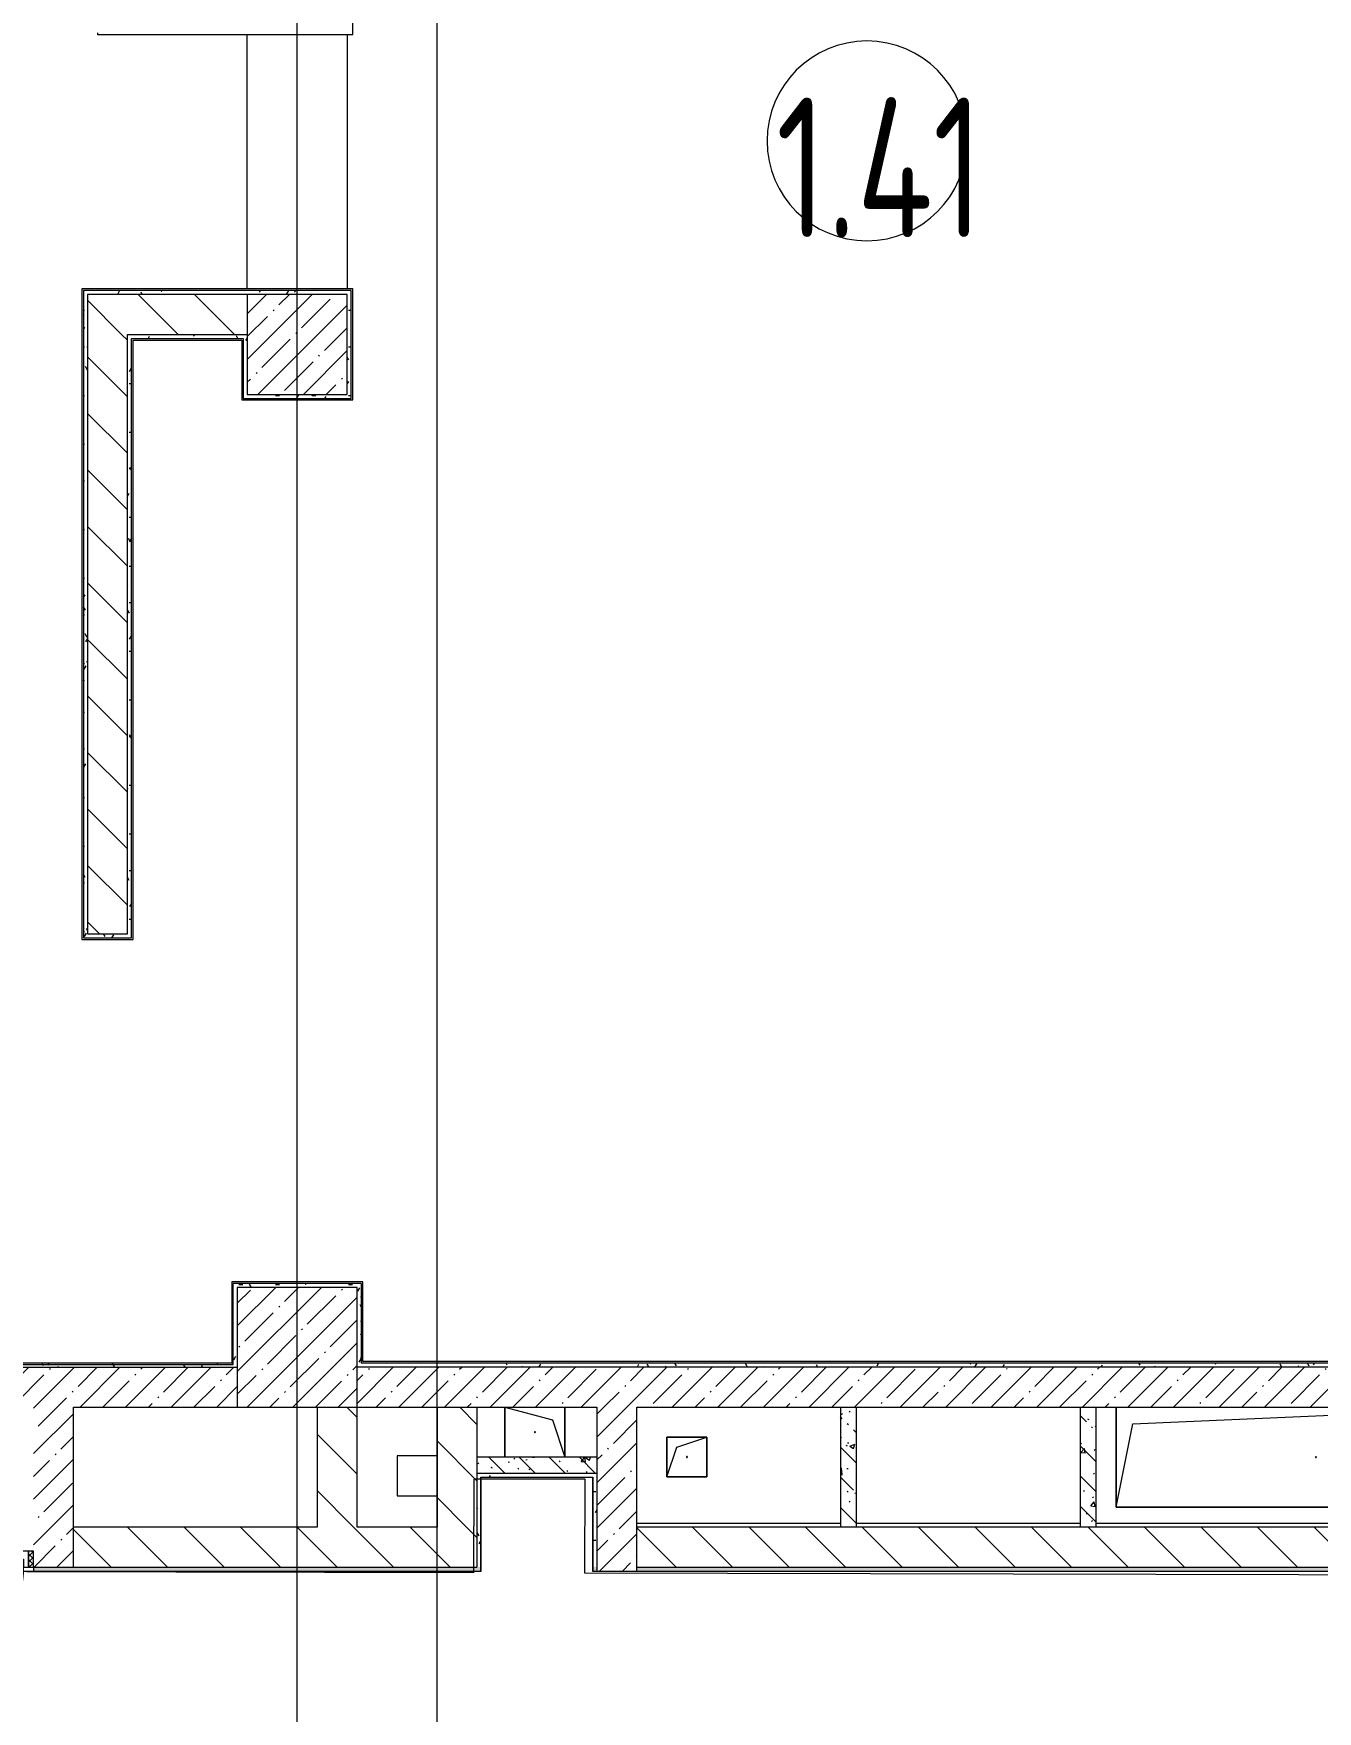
# Model space of a CAD drawing. Header units: millimetres. Extents: x -249154 to 415037, y -45458 to 354837.
# Drawn here: x 59205 to 65632, y 10041 to 18440 of the extents above; entities that cross this region are included whole.
import ezdxf

# ---------------------------------------------------------------- set-up
doc = ezdxf.new("R2010")
doc.units = ezdxf.units.MM
for name, color, linetype, lineweight in [('A-AREA-BNDY', 7, 'Continuous', 5), ('A-AREA-IDEN', 7, 'Continuous', 9), ('A-DOOR-2', 7, 'Continuous', 5), ('A-DOOR-FRAM-2', 7, 'Continuous', 5), ('A-FLOR', 7, 'Continuous', 9), ('A-GENM', 7, 'Continuous', 9), ('A-WALL', 7, 'Continuous', 5), ('I-WALL', 7, 'Continuous', 5), ('S-COLS', 7, 'Continuous', 9), ('S-COLS-1', 7, 'Continuous', 5), ('Оси', 7, 'Continuous', 9)]:
    doc.layers.add(name, color=color, linetype=linetype, lineweight=lineweight)
for name, color, linetype, lineweight, true_color in [('A-DOOR-1', 7, 'Continuous', 5, 0xc0c0c0), ('A-DOOR-FRAM-1', 7, 'Continuous', 5, 0xc0c0c0), ('A-WALL-1', 9, 'Continuous', 5, 0x808080), ('A-WALL-FNSH-1', 9, 'Continuous', 5, 0x808080)]:
    doc.layers.add(name, color=color, linetype=linetype, lineweight=lineweight, true_color=true_color)
doc.styles.add('СПДС', font='ГОСТ тип А.ttf', dxfattribs={"width": 0.9})
pattern_1 = [(45, (64.7, -136.06), (-114.04925, 114.04925), []), (45, (178.75, -136.06), (-114.04925, 114.04925), [201.612, -40.322, 6.706, -33.617])]
pattern_2 = [(135, (64.7, -136.06), (-150.8683, -150.8683), [213.36, -35.56, 7.112, -35.56]), (135, (64.7, 14.71), (-150.8683, -150.8683), []), (50, (64.7, -136.06), (255.0577, -22.3145), [26.67, -293.37]), (355, (64.7, -136.06), (-49.3404, 267.4791), [21.336, -234.696]), (100.451, (85.96, -137.92), (205.7195, 245.1636), [22.666, -249.326]), (46.184, (64.7, -64.94), (379.511, -58.86), [40.005, -440.055]), (96.636, (96.33, -69.85), (332.3634, 346.399), [33.999, -373.989]), (351.184, (64.7, -64.94), (332.3669, 346.3953), [32.004, -352.044]), (21, (100.26, -82.72), (212.2602, -143.1711), [26.67, -293.37]), (326, (100.26, -82.72), (86.5224, 257.8632), [21.336, -234.696]), (71.451, (117.95, -94.65), (298.78395, 114.6901), [22.666, -249.326]), (37.5, (64.7, -136.06), (4.32385, 118.37751), [6.706, -225.146, 6.706, -231.546, -235.585]), (37.5, (64.7, -136.06), (4.32385, 118.37751), [-470.103, 6.706, -228.879]), (7.5, (64.7, -136.06), (93.54758, 140.2533), [6.706, -129.134, 6.706, -219.812, -89.789]), (7.5, (64.7, -136.06), (93.54758, 140.2533), [-362.356, 6.706, -83.083]), (327.5, (-14.6, -136.06), (189.82734, -8.02019), [6.706, -82.194, 6.706, -270.662, -368.046]), (327.5, (-14.6, -136.06), (189.82734, -8.02019), [-366.268, 6.706, -361.34]), (317.5, (-50.16, -136.06), (207.38114, 35.59764), [6.706, -108.864, 6.706, -177.495, -261.366]), (317.5, (-50.16, -136.06), (207.38114, 35.59764), [-299.771, 6.706, -254.66])]
pattern_3 = [(135, (64.7, -136.06), (-141.42136, -141.42136), [])]
pattern_4 = [(0, (64.7, -136.06), (243.84, 60.96), [20.117, -162.763, 20.117, -162.763, -975.36]), (0, (64.7, -136.06), (243.84, 60.96), [-365.76, 20.117, -345.643, 20.117, -162.763, -426.72]), (0, (64.7, -136.06), (243.84, 60.96), [-914.4, 20.117, -101.803, 20.117, -284.683]), (120, (156.14, -105.58), (-174.71291, 180.691634), [20.117, -162.763, 20.117, -162.763, -975.36]), (120, (156.14, -105.58), (-174.71291, 180.691634), [-365.76, 20.117, -345.643, 20.117, -162.763, -426.72]), (120, (156.14, -105.58), (-174.71291, 180.691634), [-914.4, 20.117, -101.803, 20.117, -284.683]), (240, (186.62, 16.34), (-69.12709, -241.651634), [20.117, -162.763, 20.117, -162.763, -975.36]), (240, (186.62, 16.34), (-69.12709, -241.651634), [-365.76, 20.117, -345.643, 20.117, -162.763, -426.72]), (240, (186.62, 16.34), (-69.12709, -241.651634), [-914.4, 20.117, -101.803, 20.117, -284.683])]

# ---------------------------------------------------------------- blocks, each defined once
blk = doc.blocks.new('BSC_Колонна _Прямоугольная - 600х600-V43-Объем проектирования 1 этажа')
at = {"layer": 'S-COLS-1'}
h = blk.add_hatch(dxfattribs=at)
h.set_pattern_fill('FP_69', color=256, style=0, pattern_type=2)
h.set_pattern_definition([(45, (-60460, -12000), (-114.04925, 114.04925), []), (45, (-60345.95, -12000), (-114.04925, 114.04925), [201.613, -40.323, 6.706, -33.617])])
h.paths.add_polyline_path([(208, -300), (300, -300), (300, 300), (-300, 300), (-300, -300), (77.6, -300)])
for p, q in [((300, 300), (-300, 300)), ((-300, 300), (-300, -300)), ((300, -300), (300, 300)), ((-300, -300), (300, -300))]:
    blk.add_line(p, q, dxfattribs=at)
blk = doc.blocks.new('110_Дверь_СКБ_1Ст - д-18 700x2100h_Технический шкаф ЭОМ и СС-23257539-Объем проектирования 1 этажа')
at = {"layer": 'A-DOOR-2'}
h = blk.add_hatch(dxfattribs=at)
h.set_pattern_fill('FP_121', color=256, style=0, pattern_type=2)
h.set_pattern_definition([(135, (1951.41, 164.685), (-14.14214, -14.14214), []), (225, (1951.41, 164.685), (14.14214, -14.14214), [])])
h.paths.add_polyline_path([(337.5, 100), (337.5, 20), (362.5, 20), (362.5, 100)])
at = {"layer": 'A-DOOR-FRAM-2'}
h = blk.add_hatch(dxfattribs=at)
h.set_pattern_fill('FP_122', color=256, style=0, pattern_type=2)
h.set_pattern_definition([(45, (-171.384, 164.685), (-14.1421, 14.1421), []), (135, (-171.384, 164.685), (-14.1421, -14.1421), [])])
h.paths.add_polyline_path([(-337.5, 100), (-337.5, 20), (-312.5, 20), (-312.5, 100)])
at = {"layer": 'A-DOOR-1'}
for p, q in [((312.5, 700), (272.5, 700)), ((272.5, 700), (272.5, 100)), ((312.5, 100), (312.5, 700)), ((272.5, 100), (312.5, 100))]:
    blk.add_line(p, q, dxfattribs=at)
blk.add_arc((312.5, 100), 600, 90, 180, dxfattribs=at)
at = {"layer": 'A-DOOR-FRAM-1'}
for p, q in [((-312.5, 100), (-337.5, 100)), ((-337.5, 100), (-337.5, 20)), ((-287.5, 100), (-312.5, 100)), ((-312.5, 100), (-312.5, 20)), ((-312.5, 20), (-312.5, 100)), ((-287.5, 60), (-287.5, 100)), ((-287.5, 100), (272.5, 100)), ((312.5, 100), (312.5, 60)), ((337.5, 100), (312.5, 100)), ((337.5, 20), (337.5, 100)), ((362.5, 100), (337.5, 100)), ((337.5, 100), (337.5, 20)), ((362.5, 20), (362.5, 100)), ((-337.5, 20), (-312.5, 20)), ((-312.5, 20), (-277.5, 20)), ((-277.5, 60), (-287.5, 60)), ((-277.5, 20), (-277.5, 60)), ((302.5, 20), (-277.5, 20)), ((312.5, 60), (302.5, 60)), ((302.5, 60), (302.5, 20)), ((302.5, 20), (337.5, 20)), ((337.5, 20), (362.5, 20))]:
    blk.add_line(p, q, dxfattribs=at)
blk = doc.blocks.new('GM_Отверстие прямоугольное _в плите_ - Отверстие-21619835-Объем проектирования 1 этажа')
at = {"layer": 'A-GENM'}
for p, q in [((-125, 150), (125, 150)), ((125, 150), (-125, 150)), ((-125, -150), (-62.5, 87.5)), ((-62.5, 87.5), (125, 150)), ((125, -150), (-125, -150)), ((-125, -150), (125, -150))]:
    blk.add_line(p, q, dxfattribs=at)
for start, end in [(360, 180), (180, 360)]:
    blk.add_arc((0, 0), 2.5, start, end, dxfattribs=at)
blk = doc.blocks.new('BSC_Колонна _Прямоугольная - 500х500-V144-Объем проектирования 1 этажа')
at = {"layer": 'S-COLS-1'}
h = blk.add_hatch(dxfattribs=at)
h.set_pattern_fill('FP_148', color=256, style=0, pattern_type=2)
h.set_pattern_definition([(45, (-60460, -17020), (-114.04925, 114.04925), []), (45, (-60345.95, -17020), (-114.04925, 114.04925), [201.613, -40.323, 6.706, -33.617])])
h.paths.add_polyline_path([(250, -250), (250, 250), (-250, 250), (-250, -250), (248.8, -250)])
for p, q in [((250, 250), (-250, 250)), ((-250, 250), (-250, -250)), ((250, -250), (250, 250)), ((-250, -250), (250, -250))]:
    blk.add_line(p, q, dxfattribs=at)
blk = doc.blocks.new('GM_Отверстие прямоугольное _в плите_ - Отверстие-V160-Объем проектирования 1 этажа')
at = {"layer": 'A-GENM'}
for p, q in [((-100, -100), (-100, 100)), ((-100, 100), (100, 100)), ((100, 100), (-100, 100)), ((-100, 100), (-100, -100)), ((-50, 50), (100, 100)), ((100, 100), (100, -100)), ((100, -100), (100, 100)), ((-100, -100), (-50, 50)), ((100, -100), (-100, -100)), ((-100, -100), (100, -100))]:
    blk.add_line(p, q, dxfattribs=at)
for start, end in [(360, 180), (180, 360)]:
    blk.add_arc((0, 0), 2.5, start, end, dxfattribs=at)
blk = doc.blocks.new('GM_Отверстие прямоугольное _в плите_ - Отверстие-21957768-Объем проектирования 1 этажа')
at = {"layer": 'A-GENM'}
for p, q in [((-1000, -250), (-1000, 250)), ((-1000, 250), (-1000, -250)), ((-916.7, 166.7), (1000, 250)), ((-1000, -250), (-916.7, 166.7)), ((1000, -250), (-1000, -250)), ((-1000, -250), (1000, -250))]:
    blk.add_line(p, q, dxfattribs=at)
for start, end in [(360, 180), (180, 360)]:
    blk.add_arc((0, 0), 2.5, start, end, dxfattribs=at)
blk = doc.blocks.new('Марка_Помещения - Номер-25198446-Объем проектирования 1 этажа')
at = {"layer": 'A-AREA-IDEN'}
for start, end in [(360, 180), (180, 360)]:
    blk.add_arc((0, 0), 2.5, start, end, dxfattribs=at)

msp = doc.modelspace()

# ---------------------------------------------------------------- hatches: boundary and pattern name
at = {"layer": 'I-WALL'}
h = msp.add_hatch(dxfattribs=at)
h.set_pattern_fill('FP_191', color=256, style=0, pattern_type=2)
h.set_pattern_definition(pattern_4)
h.paths.add_polyline_path([(59474.7, 13913.9), (59474.7, 17153.9), (59454.7, 17153.9), (59454.7, 13913.9)])
h = msp.add_hatch(dxfattribs=at)
h.set_pattern_fill('FP_191', color=256, style=0, pattern_type=2)
h.set_pattern_definition(pattern_4)
h.paths.add_polyline_path([(60602.3, 17133.9), (60774.7, 17133.9), (60772.9, 17153.9), (59474.7, 17153.9), (59476, 17133.9), (60274.7, 17133.9)])
h = msp.add_hatch(dxfattribs=at)
h.set_pattern_fill('FP_23', color=256, style=0, pattern_type=2)
h.set_pattern_definition(pattern_3)
h.paths.add_polyline_path([(60274.7, 16933.9), (60274.7, 17133.9), (59474.7, 17133.9), (59474.7, 16933.9), (60254.7, 16933.9)])
h = msp.add_hatch(dxfattribs=at)
h.set_pattern_fill('FP_191', color=256, style=0, pattern_type=2)
h.set_pattern_definition(pattern_4)
h.paths.add_polyline_path([(60774.7, 16633.9), (60794.7, 16633.9), (60794.7, 17153.9), (60774.7, 17153.9), (60774.7, 16816.4)])
h = msp.add_hatch(dxfattribs=at)
h.set_pattern_fill('FP_23', color=256, style=0, pattern_type=2)
h.set_pattern_definition(pattern_3)
h.paths.add_polyline_path([(59674.7, 13933.9), (59674.7, 16933.9), (59474.7, 16933.9), (59474.7, 13933.9)])
h = msp.add_hatch(dxfattribs=at)
h.set_pattern_fill('FP_191', color=256, style=0, pattern_type=2)
h.set_pattern_definition(pattern_4)
h.paths.add_polyline_path([(59674.7, 13933.9), (59694.7, 13933.9), (59694.7, 16933.9), (59674.7, 16933.9), (59674.7, 13944)])
h = msp.add_hatch(dxfattribs=at)
h.set_pattern_fill('FP_191', color=256, style=0, pattern_type=2)
h.set_pattern_definition(pattern_4)
h.paths.add_polyline_path([(60254.7, 16913.9), (60274.7, 16913.9), (60274.7, 16933.9), (59694.7, 16933.9), (59694.7, 16913.9), (60246.7, 16913.9)])
h = msp.add_hatch(dxfattribs=at)
h.set_pattern_fill('FP_191', color=256, style=0, pattern_type=2)
h.set_pattern_definition(pattern_4)
h.paths.add_polyline_path([(60254.7, 16613.9), (60274.7, 16613.9), (60274.7, 16913.9), (60254.7, 16913.9), (60254.7, 16633.9)])
h = msp.add_hatch(dxfattribs=at)
h.set_pattern_fill('FP_191', color=256, style=0, pattern_type=2)
h.set_pattern_definition(pattern_4)
h.paths.add_polyline_path([(60774.7, 16613.9), (60794.7, 16613.9), (60794.7, 16633.9), (60274.7, 16633.9), (60274.7, 16613.9)])
h = msp.add_hatch(dxfattribs=at)
h.set_pattern_fill('FP_191', color=256, style=0, pattern_type=2)
h.set_pattern_definition(pattern_4)
h.paths.add_polyline_path([(59674.7, 13913.9), (59694.7, 13913.9), (59694.7, 13933.9), (59474.7, 13933.9), (59474.7, 13913.9), (59674.6, 13913.9)])
h = msp.add_hatch(dxfattribs=at)
h.set_pattern_fill('FP_191', color=256, style=0, pattern_type=2)
h.set_pattern_definition(pattern_4)
h.paths.add_polyline_path([(60224.7, 11783.9), (60224.7, 12183.9), (60204.7, 12183.9), (60204.7, 11784.9)])
h = msp.add_hatch(dxfattribs=at)
h.set_pattern_fill('FP_191', color=256, style=0, pattern_type=2)
h.set_pattern_definition(pattern_4)
h.paths.add_polyline_path([(60824.7, 12163.9), (60844.7, 12163.9), (60844.7, 12183.9), (60224.7, 12183.9), (60224.7, 12163.9), (60794.7, 12163.9)])
h = msp.add_hatch(dxfattribs=at)
h.set_pattern_fill('FP_191', color=256, style=0, pattern_type=2)
h.set_pattern_definition(pattern_4)
h.paths.add_polyline_path([(60824.7, 11783.9), (60844.7, 11784), (60844.7, 12163.9), (60824.7, 12163.9), (60824.7, 11784)])
h = msp.add_hatch(dxfattribs=at)
h.set_pattern_fill('FP_1', color=256, style=0, pattern_type=2)
h.set_pattern_definition(pattern_1)
h.paths.add_polyline_path([(57507.7, 11563.9), (60224.7, 11563.9), (60224.7, 11763.9), (54824.7, 11763.9), (54824.7, 11563.9), (57443.9, 11563.9)])
h.paths.add_polyline_path([(53687.9, 11563.9), (54224.7, 11563.9), (54224.7, 11763.9), (51774.7, 11763.9), (51774.7, 11563.9), (53574.7, 11563.9)])
h = msp.add_hatch(dxfattribs=at)
h.set_pattern_fill('FP_191', color=256, style=0, pattern_type=2)
h.set_pattern_definition(pattern_4)
h.paths.add_polyline_path([(57634.8, 11763.9), (60224.7, 11763.9), (60224.7, 11783.9), (60204.7, 11783.9), (60204.7, 11778.2), (60196.7, 11783.9), (57634.7, 11783.9), (57634.7, 11763.9)])
h = msp.add_hatch(dxfattribs=at)
h.set_pattern_fill('FP_191', color=256, style=0, pattern_type=2)
h.set_pattern_definition(pattern_4)
h.paths.add_polyline_path([(66204.7, 11763.9), (66204.7, 11783.9), (60824.7, 11783.9), (60824.7, 11763.9), (66071, 11763.9)])
h = msp.add_hatch(dxfattribs=at)
h.set_pattern_fill('FP_1', color=256, style=0, pattern_type=2)
h.set_pattern_definition(pattern_1)
h.paths.add_polyline_path([(61424.7, 11563.9), (66224.7, 11563.9), (66224.7, 11763.9), (60824.7, 11763.9), (60824.7, 11563.9), (61318.3, 11563.9)])
h = msp.add_hatch(dxfattribs=at)
h.set_pattern_fill('FP_1', color=256, style=0, pattern_type=2)
h.set_pattern_definition(pattern_1)
h.paths.add_polyline_path([(59204.7, 10763.9), (59404.7, 10763.9), (59404.7, 11563.9), (59204.7, 11563.9), (59204.7, 10843.9)])
h = msp.add_hatch(dxfattribs=at)
h.set_pattern_fill('FP_23', color=256, style=0, pattern_type=2)
h.set_pattern_definition(pattern_3)
h.paths.add_polyline_path([(60824.7, 10963.9), (60824.7, 11563.9), (60624.7, 11563.9), (60624.7, 10963.9)])
h = msp.add_hatch(dxfattribs=at)
h.set_pattern_fill('FP_23', color=256, style=0, pattern_type=2)
h.set_pattern_definition(pattern_3)
h.paths.add_polyline_path([(61424.7, 10963.9), (61424.7, 11563.9), (61224.7, 11563.9), (61224.7, 10963.9), (61368.3, 10963.9)])
h = msp.add_hatch(dxfattribs=at)
h.set_pattern_fill('FP_1', color=256, style=0, pattern_type=2)
h.set_pattern_definition(pattern_1)
h.paths.add_polyline_path([(62025.6, 10743.9), (62224.7, 10743.9), (62224.7, 11563.9), (62024.7, 11563.9), (62024.7, 10743.9)])
h = msp.add_hatch(dxfattribs=at)
h.set_pattern_fill('FP_41', color=256, style=0, pattern_type=2)
h.set_pattern_definition(pattern_2)
h.paths.add_polyline_path([(63244.7, 10963.9), (63324.7, 10963.9), (63324.7, 11563.9), (63244.7, 11563.9), (63244.7, 10983.9)])
h = msp.add_hatch(dxfattribs=at)
h.set_pattern_fill('FP_41', color=256, style=0, pattern_type=2)
h.set_pattern_definition(pattern_2)
h.paths.add_polyline_path([(64444.7, 10963.9), (64524.7, 10963.9), (64524.7, 11563.9), (64444.7, 11563.9), (64444.7, 10983.9)])
h = msp.add_hatch(dxfattribs=at)
h.set_pattern_fill('FP_41', color=256, style=0, pattern_type=2)
h.set_pattern_definition(pattern_2)
h.paths.add_polyline_path([(61633.8, 11233.9), (62024.7, 11233.9), (62024.7, 11313.9), (61424.7, 11313.9), (61424.7, 11233.9), (61564.7, 11233.9)])
h = msp.add_hatch(dxfattribs=at)
h.set_pattern_fill('FP_191', color=256, style=0, pattern_type=2)
h.set_pattern_definition(pattern_4)
h.paths.add_polyline_path([(62003.7, 11213.9), (62004.7, 11233.9), (61424.7, 11233.9), (61424.7, 11213.9), (61925.6, 11213.9)])
h = msp.add_hatch(dxfattribs=at)
h.set_pattern_fill('FP_191', color=256, style=0, pattern_type=2)
h.set_pattern_definition(pattern_4)
h.paths.add_polyline_path([(61424.7, 10763.9), (61444.7, 10764.1), (61444.7, 11212.9), (61424.7, 11213.2), (61424.7, 10902.3)])
h = msp.add_hatch(dxfattribs=at)
h.set_pattern_fill('FP_191', color=256, style=0, pattern_type=2)
h.set_pattern_definition(pattern_4)
h.paths.add_polyline_path([(62004.7, 10763.9), (62024.7, 10763.9), (62024.7, 11233.9), (62004.7, 11233.9), (62004.7, 10963.9)])
h = msp.add_hatch(dxfattribs=at)
h.set_pattern_fill('FP_23', color=256, style=0, pattern_type=2)
h.set_pattern_definition(pattern_3)
h.paths.add_polyline_path([(61224.7, 10763.9), (61424.7, 10763.9), (61424.7, 10963.9), (59404.7, 10963.9), (59404.7, 10763.9), (61024.7, 10763.9)])
h = msp.add_hatch(dxfattribs=at)
h.set_pattern_fill('FP_23', color=256, style=0, pattern_type=2)
h.set_pattern_definition(pattern_3)
h.paths.add_polyline_path([(73024.5, 10763.9), (73604.7, 10763.9), (73604.7, 10963.9), (72994.5, 10963.9), (72994.5, 10763.9)])
h.paths.add_polyline_path([(69683.5, 10763.9), (72044.5, 10763.9), (72044.5, 10963.9), (69683.5, 10963.9)])
h.paths.add_polyline_path([(66824.7, 10763.9), (68733.5, 10763.9), (68733.5, 10963.9), (66824.7, 10963.9)])
h.paths.add_polyline_path([(65759.9, 10763.9), (66624.7, 10763.9), (66624.7, 10963.9), (62224.7, 10963.9), (62224.7, 10763.9), (63696.9, 10763.9)])
h = msp.add_hatch(dxfattribs=at)
h.set_pattern_fill('FP_191', color=256, style=0, pattern_type=2)
h.set_pattern_definition(pattern_4)
h.paths.add_polyline_path([(61370.5, 10743.9), (61444.7, 10743.9), (61444.7, 10763.9), (59204.7, 10763.9), (59204.7, 10743.9), (61224.7, 10743.9)])
h.paths.add_polyline_path([(51969.2, 10743.9), (55764.7, 10743.9), (55764.7, 10763.9), (51774.7, 10763.9), (51774.7, 10743.9)])
h.paths.add_polyline_path([(56464.7, 10743.9), (56674.7, 10743.9), (56674.7, 10763.9), (56464.7, 10763.9)])
h.paths.add_polyline_path([(57523.9, 10743.9), (57594.7, 10743.9), (57594.7, 10763.9), (57374.7, 10763.9), (57374.7, 10743.9), (57507.7, 10743.9)])
h.paths.add_polyline_path([(58323.9, 10743.9), (58504.7, 10743.9), (58504.7, 10763.9), (58294.7, 10763.9), (58294.7, 10743.9)])
h = msp.add_hatch(dxfattribs=at)
h.set_pattern_fill('FP_191', color=256, style=0, pattern_type=2)
h.set_pattern_definition(pattern_4)
h.paths.add_polyline_path([(75043.7, 10743.9), (75534.7, 10743.9), (75534.7, 10763.9), (73024.5, 10763.7), (73024.5, 10755.9), (72994.5, 10755.9), (72994.5, 10743.9), (74124.7, 10743.9)])
h.paths.add_polyline_path([(62024.7, 10743.9), (62024.7, 10763.9), (62004.7, 10763.9), (62004.7, 10743.9)])
h.paths.add_polyline_path([(62224.7, 10743.9), (68733.5, 10743.9), (68733.5, 10755.9), (68703.5, 10755.9), (68703.5, 10763.9), (62224.7, 10763.9)])
h.paths.add_polyline_path([(72044.5, 10743.9), (72044.5, 10755.9), (72014.5, 10755.9), (72014.5, 10763.9), (69713.5, 10763.9), (69713.5, 10755.9), (69683.5, 10755.9), (69683.5, 10743.9), (72014.5, 10743.9)])

# ---------------------------------------------------------------- linework, layer by layer
at = {"layer": 'A-AREA-BNDY', "flags": 128}
msp.add_lwpolyline([(75546.3, 10701.2), (61965.3, 10733), (61966.4, 11203), (61408.4, 11204.4), (61407.3, 10734.4), (51715.4, 10757.1), (51717.3, 11578.1), (48808.8, 11584.9), (48788.3, 11585), (48788.3, 11564), (48188.3, 11565.4), (48188.3, 11586.4), (48014.8, 11586.8), (45959.3, 11591.6)], dxfattribs=at)
at = {"layer": 'A-FLOR'}
for p, q in [((60274.7, 17161.9), (60274.7, 18435.9)), ((60774.7, 18435.9), (60774.7, 17161.8)), ((61224.7, 11320.9), (61024.7, 11320.9)), ((61024.7, 11320.9), (61024.7, 11120.9)), ((61444.7, 11213.9), (62003.7, 11213.9)), ((61444.7, 10743.9), (61444.7, 11212.9)), ((62004.7, 11213.9), (62004.7, 10743.9)), ((61024.7, 11120.9), (61224.7, 11120.9)), ((62224.7, 10983.9), (63244.7, 10983.9)), ((63324.7, 10983.9), (64444.7, 10983.9)), ((64524.7, 10983.9), (66624.7, 10983.9)), ((58594.7, 10743.9), (61444.7, 10743.9)), ((62004.7, 10743.9), (69593.5, 10743.9))]:
    msp.add_line(p, q, dxfattribs=at)
at = {"layer": 'A-WALL'}
for p, q in [((59474.7, 17133.9), (59474.7, 13933.9)), ((59674.7, 13933.9), (59674.7, 16933.9)), ((59694.7, 16913.9), (60254.7, 16913.9)), ((60254.7, 16913.9), (60254.7, 16613.9)), ((59474.7, 13933.9), (59674.7, 13933.9)), ((60844.7, 12163.9), (60844.7, 11783.9)), ((60204.7, 11783.9), (60196.7, 11783.9)), ((60204.7, 11784.9), (60204.7, 11783.9)), ((66204.7, 11783.9), (60844.7, 11783.9)), ((62024.7, 11563.9), (62024.7, 10743.9)), ((61444.7, 11212.9), (61444.7, 11213.9)), ((62003.7, 11213.9), (62004.7, 11213.9))]:
    msp.add_line(p, q, dxfattribs=at)
at = {"layer": 'A-WALL-1'}
for p, q in [((59454.7, 17153.9), (59454.7, 13913.9)), ((60794.7, 17153.9), (59454.7, 17153.9)), ((60274.7, 17133.9), (59474.7, 17133.9)), ((60794.7, 16613.9), (60794.7, 17153.9)), ((59674.7, 16933.9), (60274.7, 16933.9)), ((59694.7, 13913.9), (59694.7, 16913.9)), ((60254.7, 16613.9), (60794.7, 16613.9)), ((59454.7, 13913.9), (59694.7, 13913.9)), ((60844.7, 12183.9), (60204.7, 12183.9)), ((57614.7, 11763.9), (60224.7, 11763.9)), ((60196.7, 11783.9), (57642.7, 11783.9)), ((66224.7, 11763.9), (60824.7, 11763.9)), ((59404.7, 11563.9), (60224.7, 11563.9)), ((59404.7, 10763.9), (59404.7, 11563.9)), ((60624.7, 11563.9), (60624.7, 10963.9)), ((60824.7, 10963.9), (60824.7, 11563.9)), ((60824.7, 11563.9), (62024.7, 11563.9)), ((61224.7, 11563.9), (61224.7, 10963.9)), ((61424.7, 11563.9), (61424.7, 10763.9)), ((62224.7, 11563.9), (66224.7, 11563.9)), ((62224.7, 10743.9), (62224.7, 11563.9)), ((63244.7, 11563.9), (63244.7, 10963.9)), ((63324.7, 10963.9), (63324.7, 11563.9)), ((64444.7, 11563.9), (64444.7, 10963.9)), ((64524.7, 10963.9), (64524.7, 11563.9)), ((62024.7, 11313.9), (61424.7, 11313.9)), ((61424.7, 11233.9), (62024.7, 11233.9)), ((60624.7, 10963.9), (59404.7, 10963.9)), ((61224.7, 10963.9), (60824.7, 10963.9)), ((66624.7, 10963.9), (62224.7, 10963.9)), ((59204.7, 10763.9), (61424.7, 10763.9)), ((59204.7, 10763.9), (59204.7, 10743.9)), ((62224.7, 10763.9), (68703.5, 10763.9))]:
    msp.add_line(p, q, dxfattribs=at)
at = {"layer": 'A-WALL-FNSH-1'}
for p, q in [((60802.7, 18435.9), (60802.7, 24615.9)), ((59524.7, 18443.9), (59524.7, 18435.9)), ((59524.7, 18435.9), (60802.7, 18435.9)), ((60802.7, 17161.9), (59446.7, 17161.9)), ((59446.7, 17161.9), (59446.7, 13905.9)), ((60802.7, 16605.9), (60802.7, 17161.9)), ((59702.7, 13905.9), (59702.7, 16905.9)), ((59702.7, 16905.9), (60246.7, 16905.9)), ((60246.7, 16905.9), (60246.7, 16605.9)), ((60246.7, 16605.9), (60802.7, 16605.9)), ((59446.7, 13905.9), (59702.7, 13905.9)), ((60196.7, 12191.9), (60196.7, 11783.9)), ((60852.7, 12191.9), (60196.7, 12191.9)), ((60204.7, 11784.9), (60204.7, 12183.9)), ((60844.7, 12183.9), (60844.7, 12163.9)), ((60852.7, 11791.9), (60852.7, 12191.9)), ((60204.7, 11784.9), (57642.7, 11784.9)), ((57642.7, 11776.9), (60204.7, 11776.9)), ((60204.7, 11776.9), (60204.7, 11783.9)), ((66196.7, 11791.9), (60852.7, 11791.9)), ((61445.7, 11212.9), (62003.7, 11212.9)), ((61445.7, 10742.9), (61445.7, 11212.9)), ((62003.7, 11212.9), (62003.7, 10742.9)), ((59204.7, 10742.9), (61445.7, 10742.9)), ((62003.7, 10742.9), (68733.5, 10742.9))]:
    msp.add_line(p, q, dxfattribs=at)
at = {"layer": 'Оси'}
for points in [[(60524.7, -2042.3), (60524.7, 2957.7), (60524.7, 22262), (60524.7, 27262)], [(62048.9, -2042.3), (62048.9, -1322.8), (61224.7, -759.5), (61224.7, 4240.5), (61224.7, 22262), (61224.7, 27262)]]:
    msp.add_lwpolyline(points, dxfattribs=at)

# ---------------------------------------------------------------- block references
at = {"layer": 'A-AREA-IDEN', "xscale": 199.9999999999999, "yscale": 199.9999999999999, "zscale": 199.9999999999999}
msp.add_blockref('Марка_Помещения - Номер-25198446-Объем проектирования 1 этажа', (63376.7, 17902.7), dxfattribs=at)
at = {"layer": 'A-DOOR-1', "rotation": 180}
msp.add_blockref('110_Дверь_СКБ_1Ст - д-18 700x2100h_Технический шкаф ЭОМ и СС-23257539-Объем проектирования 1 этажа', (58867.2, 10863.9), dxfattribs=at)
at = {"layer": 'A-GENM', "rotation": 270}
msp.add_blockref('GM_Отверстие прямоугольное _в плите_ - Отверстие-21619835-Объем проектирования 1 этажа', (61714.7, 11438.9), dxfattribs=at)
at = {"layer": 'A-GENM'}
for name, p in [('GM_Отверстие прямоугольное _в плите_ - Отверстие-21957768-Объем проектирования 1 этажа', (65624.7, 11313.9)), ('GM_Отверстие прямоугольное _в плите_ - Отверстие-V160-Объем проектирования 1 этажа', (62475.4, 11314.6))]:
    msp.add_blockref(name, p, dxfattribs=at)
at = {"layer": 'S-COLS'}
for name, p in [('BSC_Колонна _Прямоугольная - 500х500-V144-Объем проектирования 1 этажа', (60524.7, 16883.9)), ('BSC_Колонна _Прямоугольная - 600х600-V43-Объем проектирования 1 этажа', (60524.7, 11863.9))]:
    msp.add_blockref(name, p, dxfattribs=at)

# ---------------------------------------------------------------- texts
at = {"layer": 'A-AREA-IDEN', "insert": (62921.7, 18119.8), "char_height": 700, "width": 1140, "attachment_point": 1, "style": 'СПДС'}
msp.add_mtext('1.41', dxfattribs=at)

doc.saveas('drawing.dxf')
